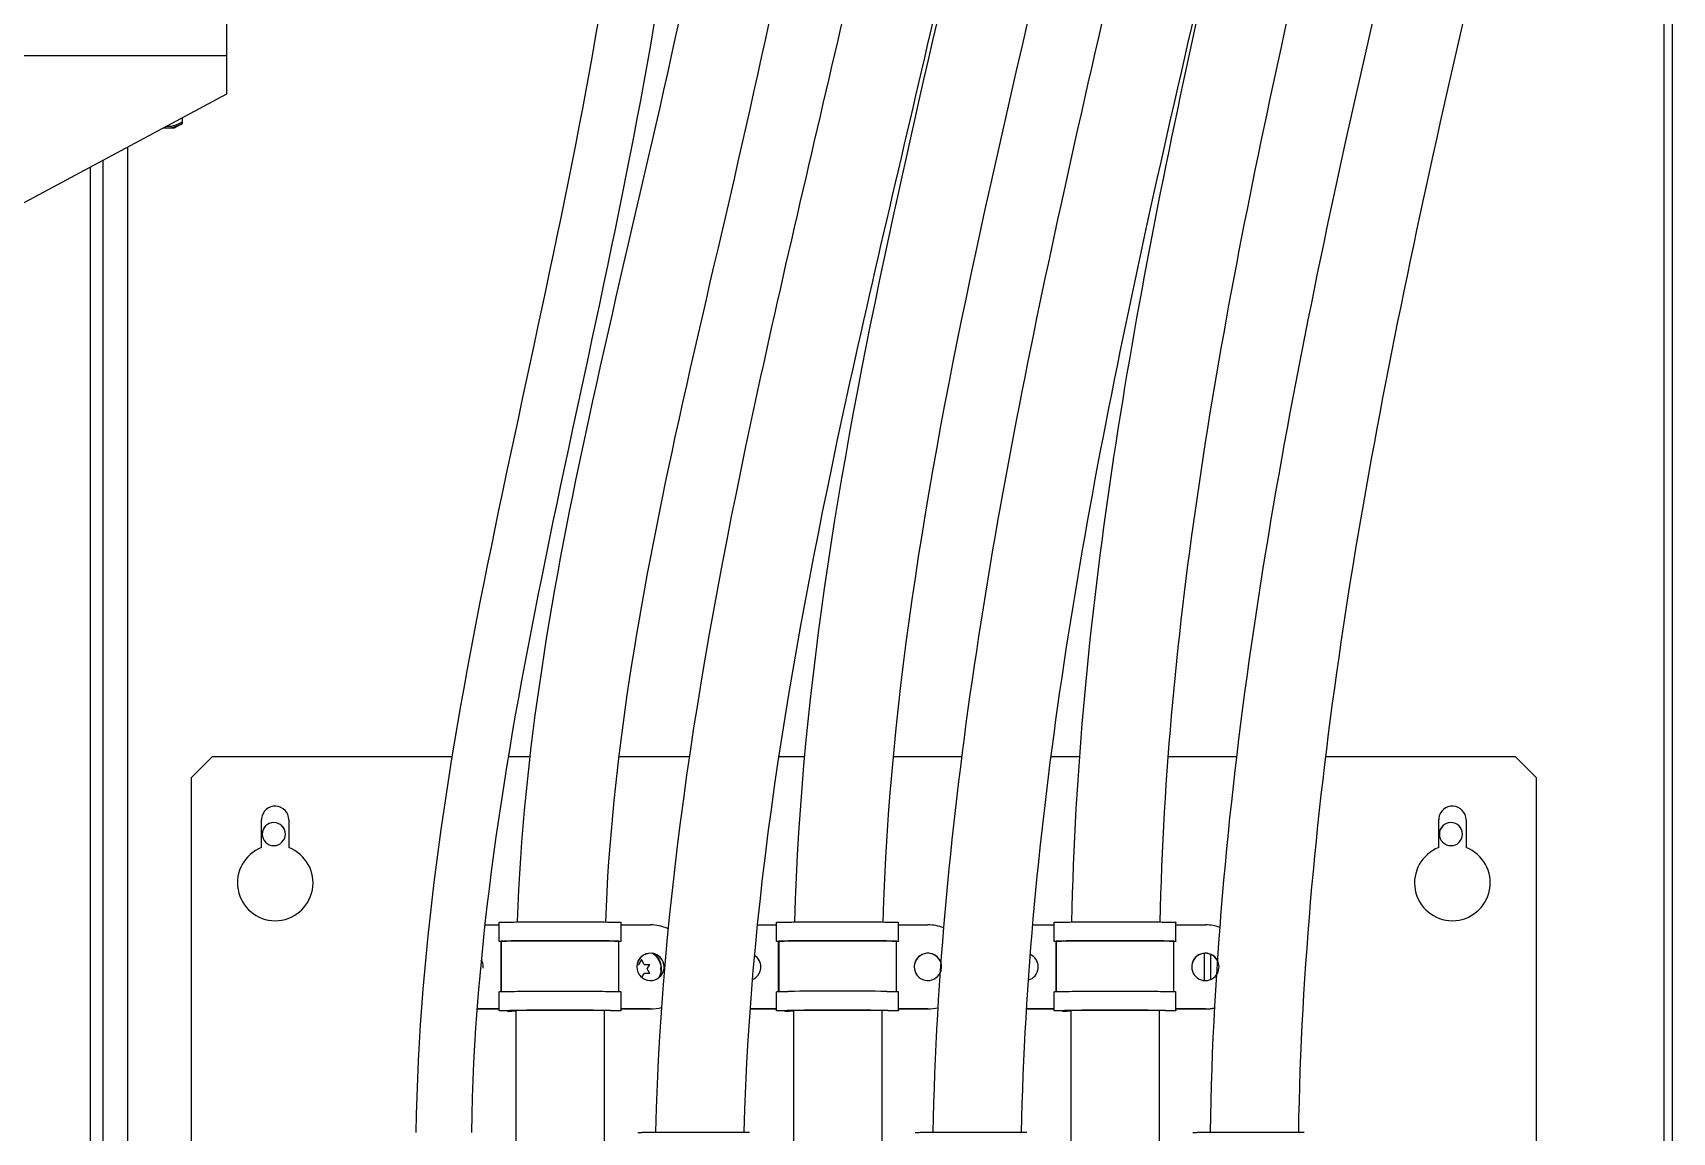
# Model space of a CAD drawing. Header units: millimetres. Extents: x 2513 to 2669, y 1505 to 1675.
# Drawn here: x 2525.4971 to 2525.8848, y 1506.7861 to 1507.0461 of the extents above; entities that cross this region are included whole.
import ezdxf

# ---------------------------------------------------------------- set-up
doc = ezdxf.new("R2010")
doc.units = ezdxf.units.MM
for name, color, linetype in [('02___PRT_ALL_AXES', 7, 'Continuous'), ('AXES', 7, 'Continuous'), ('DTM_AXES', 7, 'Continuous')]:
    doc.layers.add(name, color=color, linetype=linetype)

msp = doc.modelspace()

# ---------------------------------------------------------------- linework, layer by layer
at = {"linetype": 'Continuous'}
for p, q in [((2525.884839192048, 1507.281613208382), (2525.884839192048, 1506.46627551079)), ((2525.882920649168, 1506.469800637861), (2525.882920680233, 1507.097557617487)), ((2525.542989220222, 1507.031668647123), (2525.542989220222, 1507.051553494154)), ((2525.542989220222, 1507.040616828287), (2525.469821910691, 1507.040616828287)), ((2525.419129766683, 1506.965254598357), (2525.542989220222, 1507.031668647123)), ((2525.519624524959, 1506.542371447765), (2525.519624524959, 1507.019140382495)), ((2525.51365907085, 1507.015941676633), (2525.51365907085, 1506.682692937331)), ((2525.510676343795, 1507.014342323702), (2525.510676343795, 1506.547343543411)), ((2525.539545848081, 1506.874864478697), (2525.534574665511, 1506.869893453718)), ((2525.596270306302, 1506.874864375559), (2525.539545848081, 1506.874864478697)), ((2525.614667388239, 1506.874864342109), (2525.609579219663, 1506.87486435136)), ((2525.652394775181, 1506.874864273511), (2525.635710069203, 1506.874864303848)), ((2525.679639886572, 1506.874864223973), (2525.673525234819, 1506.874864235091)), ((2525.716823316613, 1506.874864156365), (2525.70061166105, 1506.874864185841)), ((2525.744677417509, 1506.874864105719), (2525.737876012699, 1506.874864118086)), ((2525.781797186072, 1506.874864038227), (2525.765617273842, 1506.874864067646)), ((2525.847760861747, 1506.874863918289), (2525.802852433128, 1506.874863999943)), ((2525.852732098972, 1506.869892875233), (2525.847760861747, 1506.874863918289)), ((2525.534574665511, 1506.869893453718), (2525.534575430674, 1506.730704501223)), ((2525.852732864135, 1506.730703922737), (2525.852732098972, 1506.869892875233)), ((2525.639980857536, 1506.825701196795), (2525.640356252419, 1506.825701196795)), ((2525.641051265709, 1506.826904953209), (2525.640356252419, 1506.825701196795)), ((2525.641746279, 1506.825701196795), (2525.641051265709, 1506.826904953209)), ((2525.641746279, 1506.825701196795), (2525.643035395834, 1506.825701196795)), ((2525.642438850423, 1506.824667985812), (2525.643035395834, 1506.825701196795)), ((2525.643035395834, 1506.823634774828), (2525.642438850423, 1506.824667985812)), ((2525.645674492644, 1506.824667985812), (2525.645674492644, 1506.824663422496)), ((2525.774130306198, 1506.828332228897), (2525.774130306198, 1506.821962758343)), ((2525.775621669725, 1506.828116841228), (2525.775621669725, 1506.822177418204)), ((2525.641183512588, 1506.822660068752), (2525.641746279, 1506.823634774828)), ((2525.643035395834, 1506.823634774828), (2525.641746279, 1506.823634774828)), ((2525.611390908672, 1506.814868573254), (2525.611392811211, 1506.468782302125)), ((2525.632269998055, 1506.814868664276), (2525.632272020311, 1506.447005136586)), ((2525.677010879323, 1506.814868453941), (2525.677013374773, 1506.360927309231)), ((2525.697889968706, 1506.814868544963), (2525.697892464157, 1506.36092742401)), ((2525.742630849974, 1506.814868334628), (2525.742633410944, 1506.349008651053)), ((2525.763509939357, 1506.81486842565), (2525.763512500328, 1506.349008765832))]:
    msp.add_line(p, q, dxfattribs=at)
for centre, radius, start, end in [((2525.641083911058, 1506.824668247139), 0.004590572452831252, 356.3305884396521, 359.9966750664871), ((2525.641086744856, 1506.824667779368), 0.004587738651648096, 0.002514957184761241, 3.212620932607061), ((2525.641080100375, 1506.82465714048), 0.00459240955488996, 332.867143707538, 337.474608425246), ((2525.641112954261, 1506.824641088305), 0.004655413199557454, 336.0535766299252, 337.8972148659933)]:
    msp.add_arc(centre, radius, start, end, dxfattribs=at)
for points, knots in [([(2525.841301689596, 1507.265522764265), (2525.828101820813, 1507.190662927148), (2525.790283233247, 1507.047637879964), (2525.765155552582, 1506.905188706641), (2525.76366393917, 1506.835780588547)], [0, 0, 0, 0, 0.5165146860000001, 1, 1, 1, 1]), ([(2525.861650177688, 1507.265375827717), (2525.847366699666, 1507.184370565023), (2525.805470057816, 1507.026597100894), (2525.776844824142, 1506.865931828686), (2525.775540603752, 1506.786077142428)], [0, 0, 0, 0, 0.5123344172, 1, 1, 1, 1]), ([(2525.882212063983, 1507.261750195983), (2525.867720745164, 1507.179566214894), (2525.825667232667, 1507.021339915363), (2525.7977292805, 1506.863606977752), (2525.796422851983, 1506.78607200364)], [0, 0, 0, 0, 0.5126949106, 1, 1, 1, 1]), ([(2525.790664689607, 1507.234946723264), (2525.777195563081, 1507.15855985651), (2525.73820230167, 1507.010798030535), (2525.711529266954, 1506.860273209251), (2525.709977546564, 1506.786074309793)], [0, 0, 0, 0, 0.5161345293, 1, 1, 1, 1]), ([(2525.811226575902, 1507.23132109153), (2525.79755340449, 1507.153777033958), (2525.758420987731, 1507.005618679046), (2525.732415579419, 1506.857993749082), (2525.730861857136, 1506.786070204506)], [0, 0, 0, 0, 0.5166344015, 1, 1, 1, 1]), ([(2525.813069961284, 1507.228954402019), (2525.800779480639, 1507.168664020368), (2525.767646541311, 1507.039188672088), (2525.744269264763, 1506.907472440245), (2525.742779687135, 1506.835784631042)], [0, 0, 0, 0, 0.4658907969, 1, 1, 1, 1]), ([(2525.760328349346, 1507.178449991701), (2525.749630809396, 1507.117781502378), (2525.719670581695, 1507.003585264868), (2525.699761478622, 1506.890124644506), (2525.698136261889, 1506.835780395924)], [0, 0, 0, 0, 0.5237908791, 1, 1, 1, 1]), ([(2525.710379383343, 1507.151790008208), (2525.699295007899, 1507.089676194544), (2525.667673755267, 1506.969394851305), (2525.645887415778, 1506.846615223483), (2525.64438484041, 1506.786075408655)], [0, 0, 0, 0, 0.5163083129, 1, 1, 1, 1]), ([(2525.731353347807, 1507.150487336791), (2525.720061257726, 1507.086447001385), (2525.688043873441, 1506.96504687902), (2525.666775222976, 1506.844360724159), (2525.665271309539, 1506.7860703952)], [0, 0, 0, 0, 0.5201326258, 1, 1, 1, 1]), ([(2525.733579862428, 1507.149597004744), (2525.723677979274, 1507.10086540467), (2525.697469371743, 1506.997600869842), (2525.678872428315, 1506.89234334599), (2525.677247352252, 1506.835788062513)], [0, 0, 0, 0, 0.4727625162, 1, 1, 1, 1]), ([(2525.657055674171, 1507.085149334621), (2525.649452582842, 1507.042030256102), (2525.628008251549, 1506.960200113827), (2525.613071759545, 1506.87621383061), (2525.611651910515, 1506.835787959579)], [0, 0, 0, 0, 0.5284917499, 1, 1, 1, 1]), ([(2525.677617560466, 1507.081523702887), (2525.669814451819, 1507.037270274923), (2525.648269325503, 1506.955176954207), (2525.633963628557, 1506.874027692086), (2525.632545860003, 1506.835779579167)], [0, 0, 0, 0, 0.5300591239, 1, 1, 1, 1]), ([(2525.632391411527, 1507.058358061825), (2525.625109321631, 1507.012380799877), (2525.60335806791, 1506.922641835328), (2525.588375937724, 1506.831356288018), (2525.587722115858, 1506.786015966794)], [0, 0, 0, 0, 0.5117704843, 1, 1, 1, 1]), ([(2525.645353832057, 1507.056305014133), (2525.637960184972, 1507.009623408485), (2525.616116578431, 1506.919592418433), (2525.601502775254, 1506.830004885995), (2525.600847675183, 1506.78601356194)], [0, 0, 0, 0, 0.512124123, 1, 1, 1, 1])]:
    msp.add_open_spline(points, degree=3, knots=knots, dxfattribs=at)
for points in [[(2525.643833937362, 1506.828359827712), (2525.644481088262, 1506.82787217345), (2525.645012017471, 1506.8271863361), (2525.645322306701, 1506.826437783123)], [(2525.644043201488, 1506.828321593076), (2525.644645662708, 1506.827828518326), (2525.645136405298, 1506.827162869119), (2525.645428438386, 1506.826441205135)], [(2525.645322306701, 1506.826437783123), (2525.645520371752, 1506.82595996382), (2525.645638307846, 1506.825441314858), (2525.645667273618, 1506.824924882835)], [(2525.64577391688, 1506.824667985812), (2525.64577391688, 1506.824063902712), (2525.645653531944, 1506.823449092013), (2525.645426242734, 1506.822889399235)], [(2525.645428438386, 1506.826441205135), (2525.64565432871, 1506.825882991295), (2525.64577391688, 1506.825270172767), (2525.64577391688, 1506.824667985812)], [(2525.645665072506, 1506.824374452601), (2525.645632759361, 1506.823870178031), (2525.645515689242, 1506.823364598795), (2525.645322154312, 1506.82289782132)]]:
    msp.add_open_spline(points, degree=3, dxfattribs=at)
at = {"layer": '02___PRT_ALL_AXES', "linetype": 'Continuous'}
for p, q in [((2525.527970031288, 1507.023615284075), (2525.530643802201, 1507.023615284075)), ((2525.528619008588, 1507.023963268898), (2525.529100897524, 1507.023963268898)), ((2525.530643802201, 1507.023615284075), (2525.532425395236, 1507.024643887293)), ((2525.532425395236, 1507.026004272158), (2525.532425395236, 1507.024643887293))]:
    msp.add_line(p, q, dxfattribs=at)
msp.add_arc((2525.529101940749, 1507.02898724122), 0.005023972430905128, 265.0799132710438, 269.9880977678804, dxfattribs=at)
msp.add_open_spline([(2525.528154627483, 1507.023704475001), (2525.528466035639, 1507.023646159901), (2525.528784075875, 1507.023615284075), (2525.529100897103, 1507.023615284075)], degree=3, dxfattribs=at)
for points in [[(2525.529100897103, 1507.023963268898), (2525.529668547801, 1507.023963268898), (2525.530842996959, 1507.024175780229), (2525.531903531124, 1507.024690573731), (2525.532425395236, 1507.024991872116)], [(2525.529100897103, 1507.023615284075), (2525.529668547801, 1507.023615284075), (2525.530842996959, 1507.023827795406), (2525.531903531124, 1507.024342588908), (2525.532425395236, 1507.024643887293)]]:
    msp.add_open_spline(points, degree=3, knots=[0, 0, 0, 0, 0.4850689385, 1, 1, 1, 1], dxfattribs=at)
at = {"layer": 'AXES', "linetype": 'Continuous'}
for p, q in [((2525.604035234238, 1506.835108700502), (2525.607404802001, 1506.835108694375)), ((2525.607404799245, 1506.835610001511), (2525.607413830153, 1506.835698279914)), ((2525.60740482384, 1506.831136070895), (2525.607404799245, 1506.835610001511)), ((2525.607413854747, 1506.831224349298), (2525.607413830153, 1506.835698279914)), ((2525.636246877549, 1506.831224402337), (2525.636246852955, 1506.835698332953)), ((2525.636246856196, 1506.835108641933), (2525.643197083199, 1506.835108629296)), ((2525.668464888716, 1506.835108583354), (2525.673024772652, 1506.835108575062)), ((2525.673024769897, 1506.835609882198), (2525.673033800804, 1506.835698160601)), ((2525.673024794491, 1506.831135951583), (2525.673024769897, 1506.835609882198)), ((2525.673033825399, 1506.831224229985), (2525.673033800804, 1506.835698160601)), ((2525.7018668482, 1506.831224283024), (2525.701866823606, 1506.83569821364)), ((2525.701866826847, 1506.835108522621), (2525.70881705385, 1506.835108509984)), ((2525.733560498204, 1506.835108464994), (2525.738644743304, 1506.83510845575)), ((2525.738644740548, 1506.835609762886), (2525.738653771456, 1506.835698041288)), ((2525.738644765142, 1506.83113583227), (2525.738644740548, 1506.835609762886)), ((2525.73865379605, 1506.831224110673), (2525.738653771456, 1506.835698041288)), ((2525.767486818851, 1506.831224163712), (2525.767486794257, 1506.835698094328)), ((2525.767486797499, 1506.835108403308), (2525.774437024501, 1506.835108390671)), ((2525.60740482384, 1506.831136070895), (2525.607413854747, 1506.831224349298)), ((2525.607901944829, 1506.831136069991), (2525.60740482384, 1506.831136070895)), ((2525.607901579699, 1506.819323754614), (2525.607901514763, 1506.831136069989)), ((2525.607910975737, 1506.831224348394), (2525.607901944829, 1506.831136069991)), ((2525.607910975737, 1506.831224348394), (2525.607911041157, 1506.819324086656)), ((2525.635749821792, 1506.819324254435), (2525.635749756373, 1506.831224399604)), ((2525.636237841247, 1506.83113601847), (2525.635749756859, 1506.831136019357)), ((2525.636246872155, 1506.831224296873), (2525.636237841247, 1506.83113601847)), ((2525.673024794491, 1506.831135951583), (2525.673033825399, 1506.831224229985)), ((2525.67352191548, 1506.831135950679), (2525.673024794491, 1506.831135951583)), ((2525.67352155035, 1506.819323635301), (2525.673521485414, 1506.831135950676)), ((2525.673530946389, 1506.831224229081), (2525.67352191548, 1506.831135950679)), ((2525.673530946389, 1506.831224229081), (2525.673531011808, 1506.819323967343)), ((2525.701369792443, 1506.819324135122), (2525.701369727024, 1506.831224280292)), ((2525.701857811898, 1506.831135899157), (2525.70136972751, 1506.831135900045)), ((2525.701866842806, 1506.83122417756), (2525.701857811898, 1506.831135899157)), ((2525.738644765142, 1506.83113583227), (2525.73865379605, 1506.831224110673)), ((2525.739141886132, 1506.831135831366), (2525.738644765142, 1506.83113583227)), ((2525.739141521002, 1506.819323515989), (2525.739141456065, 1506.831135831364)), ((2525.73915091704, 1506.831224109769), (2525.739141886132, 1506.831135831366)), ((2525.73915091704, 1506.831224109769), (2525.739150982459, 1506.819323848031)), ((2525.766989763094, 1506.819324015809), (2525.766989697676, 1506.831224160979)), ((2525.76747778255, 1506.831135779845), (2525.766989698162, 1506.831135780732)), ((2525.767486813457, 1506.831224058247), (2525.76747778255, 1506.831135779845)), ((2525.603658795912, 1506.824835511744), (2525.603676019166, 1506.82516663312)), ((2525.639983074673, 1506.825497688511), (2525.63996585142, 1506.825166567136)), ((2525.646411201033, 1506.82483543401), (2525.646428424287, 1506.825166555386)), ((2525.669278766563, 1506.824835392432), (2525.669295989817, 1506.825166513807)), ((2525.705603045325, 1506.825497569199), (2525.705585822071, 1506.825166447823)), ((2525.712031171684, 1506.824835314698), (2525.712048394938, 1506.825166436073)), ((2525.734898737214, 1506.824835273119), (2525.734915960468, 1506.825166394494)), ((2525.771223015976, 1506.825497449886), (2525.771205792722, 1506.825166328511)), ((2525.777651142336, 1506.824835195385), (2525.777668365589, 1506.82516631676)), ((2525.607404889425, 1506.819205589253), (2525.607413920333, 1506.819293867655)), ((2525.60740491402, 1506.814731658637), (2525.607404889425, 1506.819205589253)), ((2525.607413944927, 1506.814819937039), (2525.607413920333, 1506.819293867655)), ((2525.636246967729, 1506.814819990078), (2525.636246943135, 1506.819293920695)), ((2525.673024860077, 1506.81920546994), (2525.673033890984, 1506.819293748343)), ((2525.673024884671, 1506.814731539324), (2525.673024860077, 1506.81920546994)), ((2525.673033915579, 1506.814819817727), (2525.673033890984, 1506.819293748343)), ((2525.70186693838, 1506.814819870766), (2525.701866913786, 1506.819293801382)), ((2525.738644830727, 1506.819205350627), (2525.738653861636, 1506.81929362903)), ((2525.738644855322, 1506.814731420011), (2525.738644830727, 1506.819205350627)), ((2525.73865388623, 1506.814819698414), (2525.738653861636, 1506.81929362903)), ((2525.767486909032, 1506.814819751453), (2525.767486884437, 1506.819293682069)), ((2525.607404911379, 1506.815211947101), (2525.602193402753, 1506.815211956578)), ((2525.602194264664, 1506.815224567778), (2525.60740491131, 1506.815224558304)), ((2525.60740491402, 1506.814731658637), (2525.607413944927, 1506.814819937039)), ((2525.609393397979, 1506.814731655021), (2525.60740491402, 1506.814731658637)), ((2525.609393397979, 1506.814731655021), (2525.609392537892, 1506.814723247554)), ((2525.609899549876, 1506.81481993252), (2525.609889658882, 1506.81472324665)), ((2525.610386349123, 1506.814847263887), (2525.610386349828, 1506.814719042013)), ((2525.611390909493, 1506.814719040186), (2525.610386349828, 1506.814719042013)), ((2525.633752326478, 1506.814731610731), (2525.633752325992, 1506.814819977115)), ((2525.633752326478, 1506.814731610731), (2525.633761357386, 1506.814819889134)), ((2525.636237931427, 1506.814731606211), (2525.633752326478, 1506.814731610731)), ((2525.636246962335, 1506.814819884614), (2525.636237931427, 1506.814731606211)), ((2525.636246965505, 1506.815224505863), (2525.643197192508, 1506.815224493226)), ((2525.643195902378, 1506.815211882025), (2525.636246965575, 1506.81521189466)), ((2525.643195902378, 1506.815211882025), (2525.643197192508, 1506.815224493226)), ((2525.67302488203, 1506.815211827789), (2525.666751402017, 1506.815211839196)), ((2525.666752326474, 1506.815224450396), (2525.673024881961, 1506.815224438992)), ((2525.673024884671, 1506.814731539324), (2525.673033915579, 1506.814819817727)), ((2525.67501336863, 1506.814731535708), (2525.673024884671, 1506.814731539324)), ((2525.67501336863, 1506.814731535708), (2525.675012508543, 1506.814723128242)), ((2525.675519520527, 1506.814819813207), (2525.675509629533, 1506.814723127338)), ((2525.676006319775, 1506.814847144575), (2525.67600632048, 1506.8147189227)), ((2525.677010880145, 1506.814718920874), (2525.67600632048, 1506.8147189227)), ((2525.699372297129, 1506.814731491418), (2525.699372296644, 1506.814819857802)), ((2525.699372297129, 1506.814731491418), (2525.699381328037, 1506.814819769821)), ((2525.701857902078, 1506.814731486899), (2525.699372297129, 1506.814731491418)), ((2525.701866932986, 1506.814819765301), (2525.701857902078, 1506.814731486899)), ((2525.701866936156, 1506.81522438655), (2525.708817163159, 1506.815224373913)), ((2525.708815873029, 1506.815211762713), (2525.701866936226, 1506.815211775347)), ((2525.708815873029, 1506.815211762713), (2525.708817163159, 1506.815224373913)), ((2525.738644852682, 1506.815211708476), (2525.732094599074, 1506.815211720386)), ((2525.732095277645, 1506.815224331588), (2525.738644852613, 1506.815224319679)), ((2525.738644855322, 1506.814731420011), (2525.73865388623, 1506.814819698414)), ((2525.740633339281, 1506.814731416396), (2525.738644855322, 1506.814731420011)), ((2525.740633339281, 1506.814731416396), (2525.740632479195, 1506.814723008929)), ((2525.741139491179, 1506.814819693895), (2525.741129600185, 1506.814723008025)), ((2525.741626290426, 1506.814847025262), (2525.741626291131, 1506.814718803388)), ((2525.742630850796, 1506.814718801561), (2525.741626291131, 1506.814718803388)), ((2525.764992267781, 1506.814731372106), (2525.764992267295, 1506.81481973849)), ((2525.764992267781, 1506.814731372106), (2525.765001298688, 1506.814819650508)), ((2525.767477872729, 1506.814731367586), (2525.764992267781, 1506.814731372106)), ((2525.767486903637, 1506.814819645989), (2525.767477872729, 1506.814731367586)), ((2525.767486906808, 1506.815224267237), (2525.77443713381, 1506.8152242546)), ((2525.774435843681, 1506.8152116434), (2525.767486906877, 1506.815211656035)), ((2525.774435843681, 1506.8152116434), (2525.77443713381, 1506.8152242546))]:
    msp.add_line(p, q, dxfattribs=at)
for centre, radius, start, end in [((2525.774423653691, 1506.825090679477), 0.01001772011752914, 69.9291110698542, 89.9235263894557), ((2525.643197132402, 1506.825166652538), 0.003231269196211383, 180.0015143200306, 354.11628314758), ((2525.643197143335, 1506.82516647014), 0.003231269196211383, 0.001511545173068897, 174.1162859646949), ((2525.643195853295, 1506.825153859083), 0.003231269039220516, 0.001509004790916616, 173.8922661286981), ((2525.666064951179, 1506.825166404597), 0.003230982509412028, 291.9787875569813, 354.1194629979765), ((2525.66606477397, 1506.825166422562), 0.003231215848547221, 0.001617947701449426, 57.49664284158781), ((2525.708817134054, 1506.825166579685), 0.003231311985320045, 180.0023380925332, 335.2245666040224), ((2525.708817137946, 1506.825166316517), 0.003231282935944713, 15.94343760865119, 174.1157243541222), ((2525.70881584794, 1506.825153705788), 0.003231282698917336, 15.92715406286316, 173.8917122556116), ((2525.708795532238, 1506.825172239066), 0.003253299501016881, 335.2934991248866, 354.0552667108868), ((2525.708802094167, 1506.825164304432), 0.003246301470845871, 0.03762252279175728, 15.90464985025304), ((2525.731684888783, 1506.825166294556), 0.003231016333039708, 285.7323365820276, 354.1193594742528), ((2525.731684623379, 1506.825166249194), 0.003231337092325605, 0.002576356033846317, 65.89652147616329), ((2525.77443710684, 1506.82516647934), 0.003231314121748009, 180.0026744144249, 324.0913374409994), ((2525.774437094246, 1506.825166235067), 0.003231264778792616, 28.08088139471807, 174.1163660882314), ((2525.774435804522, 1506.825153623233), 0.003231264798478614, 28.07022384890778, 173.892333785773), ((2525.680935761326, 1506.373840370599), 0.445554691807139, 90.47201757269414, 90.66114760413713), ((2525.687456689286, 1505.428521642334), 1.390895638919776, 89.57996565621407, 90.41982598854138), ((2525.693573228974, 1506.333750333187), 0.4856467112610927, 89.34547728012849, 89.51864278755777), ((2525.643189776682, 1506.825199824799), 0.009987944652476098, 270.035140015419, 285.4427646481564), ((2525.643191071892, 1506.825212456053), 0.00998796470306333, 270.0351108050398, 285.4268655429811), ((2525.708811478015, 1506.825190663244), 0.0099789014991944, 270.0252348197599, 283.8964094330358), ((2525.70881274243, 1506.825203474958), 0.009979102024454446, 270.0253819503326, 283.8866538019074), ((2525.774432529726, 1506.825184350931), 0.009972708081420326, 270.0190395226378, 282.719380041361), ((2525.774433796651, 1506.825197095524), 0.009972841482794184, 270.0191725912785, 282.7142942596806)]:
    msp.add_arc(centre, radius, start, end, dxfattribs=at)
for points, knots in [([(2525.607413830153, 1506.835698279914), (2525.60741544784, 1506.835714093035), (2525.607509049137, 1506.835698469429), (2525.607616491426, 1506.835727988453), (2525.607861019191, 1506.835724847395), (2525.608169580912, 1506.835739048365), (2525.60857496839, 1506.835745893306), (2525.609275544348, 1506.835759250371), (2525.610346469444, 1506.835772491681), (2525.611841296485, 1506.835786862155), (2525.613589381715, 1506.835798824566), (2525.615545858499, 1506.835808504311), (2525.618424641893, 1506.835817959261), (2525.622144659578, 1506.835822062569), (2525.626490797993, 1506.83581571725), (2525.63036815865, 1506.835798727396), (2525.632746528711, 1506.835779487059), (2525.63378757931, 1506.835766421663)], [0, 0, 0, 0, 0.0018079648, 0.007041537099999999, 0.0156907664, 0.0277004439, 0.0429988011, 0.0614861693, 0.1075470705, 0.1647187182, 0.2315548572, 0.3063644332, 0.3872545065999999, 0.5589865155, 0.7294782995999999, 0.8815820081999999, 1, 1, 1, 1]), ([(2525.63378757931, 1506.835766421663), (2525.634140257709, 1506.835761995478), (2525.634634608621, 1506.835755382553), (2525.635243531765, 1506.835742857536), (2525.635595144084, 1506.835736195684), (2525.635861352442, 1506.835723520367), (2525.636074062709, 1506.835725055024), (2525.636163696593, 1506.83570008813), (2525.636246835999, 1506.835711866597), (2525.636246852932, 1506.835698333806)], [0, 0, 0, 0, 0.4299077678, 0.6018938531, 0.7439407484, 0.8552504516, 0.935251631, 0.9835050904000001, 1, 1, 1, 1]), ([(2525.673033800804, 1506.835698160601), (2525.673035418491, 1506.835713973722), (2525.673129019789, 1506.835698350116), (2525.673236462077, 1506.835727869141), (2525.673480989842, 1506.835724728082), (2525.673789551563, 1506.835738929052), (2525.674194939041, 1506.835745773993), (2525.674895515, 1506.835759131059), (2525.675966440095, 1506.835772372369), (2525.677461267137, 1506.835786742842), (2525.679209352367, 1506.835798705253), (2525.68116582915, 1506.835808384999), (2525.684044612544, 1506.835817839948), (2525.68776463023, 1506.835821943256), (2525.692110768645, 1506.835815597938), (2525.695988129301, 1506.835798608083), (2525.698366499363, 1506.835779367746), (2525.699407549962, 1506.835766302351)], [0, 0, 0, 0, 0.0018079648, 0.007041537099999999, 0.0156907664, 0.0277004439, 0.0429988011, 0.0614861693, 0.1075470705, 0.1647187182, 0.2315548572, 0.3063644332, 0.3872545065999999, 0.5589865155, 0.7294782995999999, 0.8815820081999999, 1, 1, 1, 1]), ([(2525.699407549962, 1506.835766302351), (2525.69976022836, 1506.835761876165), (2525.700254579272, 1506.835755263241), (2525.700863502416, 1506.835742738224), (2525.701215114735, 1506.835736076371), (2525.701481323093, 1506.835723401054), (2525.701694033361, 1506.835724935711), (2525.701783667245, 1506.835699968818), (2525.701866806651, 1506.835711747284), (2525.701866823583, 1506.835698214493)], [0, 0, 0, 0, 0.4299077678, 0.6018938531, 0.7439407484, 0.8552504516, 0.935251631, 0.9835050904000001, 1, 1, 1, 1]), ([(2525.738653771456, 1506.835698041288), (2525.738655389142, 1506.83571385441), (2525.73874899044, 1506.835698230804), (2525.738856432728, 1506.835727749828), (2525.739100960494, 1506.83572460877), (2525.739409522215, 1506.83573880974), (2525.739814909692, 1506.835745654681), (2525.740515485651, 1506.835759011746), (2525.741586410746, 1506.835772253056), (2525.743081237787, 1506.83578662353), (2525.744829323018, 1506.835798585941), (2525.746785799801, 1506.835808265686), (2525.749664583195, 1506.835817720635), (2525.753384600881, 1506.835821823943), (2525.757730739296, 1506.835815478625), (2525.761608099952, 1506.83579848877), (2525.763986470014, 1506.835779248434), (2525.765027520612, 1506.835766183038)], [0, 0, 0, 0, 0.0018079648, 0.007041537099999999, 0.0156907664, 0.0277004439, 0.0429988011, 0.0614861693, 0.1075470705, 0.1647187182, 0.2315548572, 0.3063644332, 0.3872545065999999, 0.5589865155, 0.7294782995999999, 0.8815820081999999, 1, 1, 1, 1]), ([(2525.765027520612, 1506.835766183038), (2525.765380199011, 1506.835761756852), (2525.765874549924, 1506.835755143928), (2525.766483473068, 1506.835742618911), (2525.766835085386, 1506.835735957058), (2525.767101293744, 1506.835723281742), (2525.767314004012, 1506.835724816399), (2525.767403637896, 1506.835699849505), (2525.767486777302, 1506.835711627971), (2525.767486794235, 1506.83569809518)], [0, 0, 0, 0, 0.4299077678, 0.6018938531, 0.7439407484, 0.8552504516, 0.935251631, 0.9835050904000001, 1, 1, 1, 1]), ([(2525.607413854747, 1506.831224349298), (2525.607414405027, 1506.831229728361), (2525.607443872536, 1506.831229384511), (2525.607480005821, 1506.831238076715), (2525.607558663657, 1506.83124098099), (2525.607712069346, 1506.831250232009), (2525.607981065992, 1506.831258256571), (2525.608384297228, 1506.831268810849), (2525.608898443057, 1506.831278441769), (2525.609517363768, 1506.831287991828), (2525.610236755046, 1506.831296987691), (2525.611378706551, 1506.831308864902), (2525.613006494372, 1506.83132148039), (2525.615161562794, 1506.831333097445), (2525.617533440522, 1506.831341347368), (2525.620045009427, 1506.831345928781), (2525.622614622355, 1506.831346740495), (2525.625916450264, 1506.831342531028), (2525.629582752066, 1506.831330955904), (2525.633114891785, 1506.831301306921), (2525.635068756204, 1506.831278538584), (2525.635791813811, 1506.831254787639)], [0, 0, 0, 0, 0.0005715618, 0.0021545283, 0.0047624107, 0.008393980300000001, 0.0186980823, 0.0329848821, 0.0511389139, 0.0730140288, 0.0984302601, 0.1271832062, 0.1937325813, 0.2704994104, 0.35498851, 0.4444533292, 0.5359854317, 0.6266093425, 0.7934743956999999, 0.9235279155, 1, 1, 1, 1]), ([(2525.635749756349, 1506.831224400516), (2525.635749748148, 1506.831230316212), (2525.635715267992, 1506.831229342198), (2525.635676086841, 1506.831239069822), (2525.635586189689, 1506.831241737024), (2525.635412670393, 1506.831251652314), (2525.635107018383, 1506.831259849763), (2525.634649876772, 1506.831270897396), (2525.634067489168, 1506.831280801999), (2525.633368027678, 1506.831290582816), (2525.632557264385, 1506.831299676787), (2525.631277804691, 1506.831311489442), (2525.629467583265, 1506.831323633378), (2525.627092944487, 1506.831334116936), (2525.624516172093, 1506.831340581782), (2525.621836246607, 1506.831342767005), (2525.619156095089, 1506.83134057135), (2525.616578653758, 1506.831334096402), (2525.61420292776, 1506.831323603238), (2525.612391558355, 1506.831311452582), (2525.611111000252, 1506.831299635377), (2525.610299307642, 1506.831290539147), (2525.6095988263, 1506.831280751654), (2525.609015442499, 1506.831270853896), (2525.608557055398, 1506.831259775958), (2525.608250774637, 1506.83125163379), (2525.608076079981, 1506.831241637137), (2525.607986265236, 1506.831239111764), (2525.607945394291, 1506.831229077688), (2525.607911596527, 1506.8312304167), (2525.607910975737, 1506.831224348394)], [0, 0, 0, 0, 0.0006373919, 0.0024537028, 0.005462155400000001, 0.0096601737, 0.0215814289, 0.0381055058, 0.0590729103, 0.08428496369999999, 0.1134963107, 0.1464281619, 0.2221498195, 0.3085425977, 0.4022884033, 0.4997867304999999, 0.5972932802, 0.6910634336, 0.7774957397, 0.8532706026000001, 0.8862335870999999, 0.9154786445, 0.9407267106999999, 0.9617320865000001, 0.9782956615, 0.9902576583, 0.9944763306000001, 0.9975056031, 0.9993427531999999, 1, 1, 1, 1]), ([(2525.635791813811, 1506.831254787639), (2525.635857989691, 1506.831252613898), (2525.635967773674, 1506.831246411666), (2525.636121780971, 1506.831245687758), (2525.636187173442, 1506.831228192846), (2525.636246865173, 1506.831234276108), (2525.636246877526, 1506.83122440319)], [0, 0, 0, 0, 0.4348801795, 0.7469551267, 0.9351542401, 1, 1, 1, 1]), ([(2525.673033825399, 1506.831224229985), (2525.673034375679, 1506.831229609048), (2525.673063843187, 1506.831229265199), (2525.673099976472, 1506.831237957402), (2525.673178634308, 1506.831240861678), (2525.673332039997, 1506.831250112696), (2525.673601036643, 1506.831258137258), (2525.674004267879, 1506.831268691536), (2525.674518413708, 1506.831278322456), (2525.675137334419, 1506.831287872516), (2525.675856725697, 1506.831296868378), (2525.676998677203, 1506.831308745589), (2525.678626465024, 1506.831321361078), (2525.680781533445, 1506.831332978132), (2525.683153411173, 1506.831341228055), (2525.685664980078, 1506.831345809469), (2525.688234593007, 1506.831346621183), (2525.691536420915, 1506.831342411716), (2525.695202722718, 1506.831330836591), (2525.698734862437, 1506.831301187608), (2525.700688726856, 1506.831278419272), (2525.701411784462, 1506.831254668326)], [0, 0, 0, 0, 0.0005715618, 0.0021545283, 0.0047624107, 0.008393980300000001, 0.0186980823, 0.0329848821, 0.0511389139, 0.0730140288, 0.0984302601, 0.1271832062, 0.1937325813, 0.2704994104, 0.35498851, 0.4444533292, 0.5359854317, 0.6266093425, 0.7934743956999999, 0.9235279155, 1, 1, 1, 1]), ([(2525.701369727, 1506.831224281204), (2525.701369718799, 1506.831230196899), (2525.701335238643, 1506.831229222885), (2525.701296057492, 1506.831238950509), (2525.70120616034, 1506.831241617712), (2525.701032641044, 1506.831251533001), (2525.700726989034, 1506.83125973045), (2525.700269847423, 1506.831270778083), (2525.699687459819, 1506.831280682686), (2525.69898799833, 1506.831290463503), (2525.698177235036, 1506.831299557474), (2525.696897775342, 1506.831311370129), (2525.695087553916, 1506.831323514065), (2525.692712915138, 1506.831333997623), (2525.690136142744, 1506.831340462469), (2525.687456217259, 1506.831342647693), (2525.68477606574, 1506.831340452037), (2525.682198624409, 1506.831333977089), (2525.679822898412, 1506.831323483926), (2525.678011529006, 1506.831311333269), (2525.676730970903, 1506.831299516065), (2525.675919278293, 1506.831290419835), (2525.675218796952, 1506.831280632341), (2525.67463541315, 1506.831270734583), (2525.674177026049, 1506.831259656645), (2525.673870745289, 1506.831251514478), (2525.673696050633, 1506.831241517825), (2525.673606235887, 1506.831238992452), (2525.673565364942, 1506.831228958375), (2525.673531567178, 1506.831230297387), (2525.673530946389, 1506.831224229081)], [0, 0, 0, 0, 0.0006373919, 0.0024537028, 0.005462155400000001, 0.0096601737, 0.0215814289, 0.0381055058, 0.0590729103, 0.08428496369999999, 0.1134963107, 0.1464281619, 0.2221498195, 0.3085425977, 0.4022884033, 0.4997867304999999, 0.5972932802, 0.6910634336, 0.7774957397, 0.8532706026000001, 0.8862335870999999, 0.9154786445, 0.9407267106999999, 0.9617320865000001, 0.9782956615, 0.9902576583, 0.9944763306000001, 0.9975056031, 0.9993427531999999, 1, 1, 1, 1]), ([(2525.701411784462, 1506.831254668326), (2525.701477960343, 1506.831252494586), (2525.701587744325, 1506.831246292353), (2525.701741751623, 1506.831245568445), (2525.701807144093, 1506.831228073533), (2525.701866835824, 1506.831234156795), (2525.701866848178, 1506.831224283877)], [0, 0, 0, 0, 0.4348801795, 0.7469551267, 0.9351542401, 1, 1, 1, 1]), ([(2525.73865379605, 1506.831224110673), (2525.73865434633, 1506.831229489735), (2525.738683813839, 1506.831229145886), (2525.738719947124, 1506.83123783809), (2525.738798604959, 1506.831240742365), (2525.738952010649, 1506.831249993383), (2525.739221007294, 1506.831258017945), (2525.73962423853, 1506.831268572224), (2525.740138384358, 1506.831278203143), (2525.74075730507, 1506.831287753203), (2525.741476696348, 1506.831296749066), (2525.742618647854, 1506.831308626277), (2525.744246435675, 1506.831321241765), (2525.746401504096, 1506.831332858819), (2525.748773381825, 1506.831341108742), (2525.75128495073, 1506.831345690156), (2525.753854563658, 1506.83134650187), (2525.757156391566, 1506.831342292403), (2525.760822693369, 1506.831330717279), (2525.764354833088, 1506.831301068295), (2525.766308697507, 1506.831278299959), (2525.767031755113, 1506.831254549014)], [0, 0, 0, 0, 0.0005715618, 0.0021545283, 0.0047624107, 0.008393980300000001, 0.0186980823, 0.0329848821, 0.0511389139, 0.0730140288, 0.0984302601, 0.1271832062, 0.1937325813, 0.2704994104, 0.35498851, 0.4444533292, 0.5359854317, 0.6266093425, 0.7934743956999999, 0.9235279155, 1, 1, 1, 1]), ([(2525.766989697652, 1506.831224161891), (2525.766989689451, 1506.831230077586), (2525.766955209294, 1506.831229103572), (2525.766916028143, 1506.831238831196), (2525.766826130991, 1506.831241498399), (2525.766652611695, 1506.831251413689), (2525.766346959686, 1506.831259611138), (2525.765889818074, 1506.831270658771), (2525.765307430471, 1506.831280563373), (2525.764607968981, 1506.83129034419), (2525.763797205687, 1506.831299438162), (2525.762517745994, 1506.831311250817), (2525.760707524567, 1506.831323394752), (2525.75833288579, 1506.831333878311), (2525.755756113395, 1506.831340343157), (2525.75307618791, 1506.83134252838), (2525.750396036392, 1506.831340332724), (2525.747818595061, 1506.831333857776), (2525.745442869063, 1506.831323364613), (2525.743631499657, 1506.831311213957), (2525.742350941554, 1506.831299396752), (2525.741539248944, 1506.831290300522), (2525.740838767603, 1506.831280513029), (2525.740255383801, 1506.83127061527), (2525.739796996701, 1506.831259537333), (2525.73949071594, 1506.831251395165), (2525.739316021284, 1506.831241398512), (2525.739226206538, 1506.831238873139), (2525.739185335593, 1506.831228839062), (2525.739151537829, 1506.831230178075), (2525.73915091704, 1506.831224109769)], [0, 0, 0, 0, 0.0006373919, 0.0024537028, 0.005462155400000001, 0.0096601737, 0.0215814289, 0.0381055058, 0.0590729103, 0.08428496369999999, 0.1134963107, 0.1464281619, 0.2221498195, 0.3085425977, 0.4022884033, 0.4997867304999999, 0.5972932802, 0.6910634336, 0.7774957397, 0.8532706026000001, 0.8862335870999999, 0.9154786445, 0.9407267106999999, 0.9617320865000001, 0.9782956615, 0.9902576583, 0.9944763306000001, 0.9975056031, 0.9993427531999999, 1, 1, 1, 1]), ([(2525.767031755113, 1506.831254549014), (2525.767097930994, 1506.831252375273), (2525.767207714976, 1506.831246173041), (2525.767361722274, 1506.831245449132), (2525.767427114745, 1506.83122795422), (2525.767486806475, 1506.831234037483), (2525.767486818829, 1506.831224164564)], [0, 0, 0, 0, 0.4348801795, 0.7469551267, 0.9351542401, 1, 1, 1, 1]), ([(2525.607413920333, 1506.819293867655), (2525.607414943016, 1506.819303864535), (2525.607472733098, 1506.819297458979), (2525.607540423024, 1506.819315133292), (2525.607692789903, 1506.81931575932), (2525.60780265343, 1506.819321972132), (2525.607868578014, 1506.819324139337)], [0, 0, 0, 0, 0.0660657237, 0.2546938284, 0.5663563741, 1, 1, 1, 1]), ([(2525.607868578014, 1506.819324139337), (2525.609577225949, 1506.819380309448), (2525.614231952048, 1506.819391165327), (2525.621829736406, 1506.819431271108), (2525.629427812274, 1506.819391265164), (2525.634082940054, 1506.819380441116), (2525.635791879396, 1506.819324305997)], [0, 0, 0, 0, 0.183665369, 0.4999783701, 0.8163034644, 1, 1, 1, 1]), ([(2525.635791879396, 1506.819324305997), (2525.635858055277, 1506.819322132256), (2525.635967839259, 1506.819315930023), (2525.636121846557, 1506.819315206115), (2525.636187239027, 1506.819297711203), (2525.636246930758, 1506.819303794465), (2525.636246943112, 1506.819293921548)], [0, 0, 0, 0, 0.4348801795, 0.7469551267, 0.9351542401, 1, 1, 1, 1]), ([(2525.673033890984, 1506.819293748343), (2525.673034913668, 1506.819303745222), (2525.673092703749, 1506.819297339666), (2525.673160393675, 1506.819315013979), (2525.673312760554, 1506.819315640008), (2525.673422624082, 1506.819321852819), (2525.673488548665, 1506.819324020025)], [0, 0, 0, 0, 0.0660657237, 0.2546938284, 0.5663563741, 1, 1, 1, 1]), ([(2525.673488548665, 1506.819324020025), (2525.673622011239, 1506.819328407475), (2525.67439055785, 1506.81934829118), (2525.675159315822, 1506.819358016023), (2525.675794529566, 1506.81936539922)], [0, 0, 0, 0, 0.1736943007, 1, 1, 1, 1]), ([(2525.699120930648, 1506.819365356807), (2525.69936827627, 1506.819362474112), (2525.700131963055, 1506.819352330965), (2525.700895723012, 1506.819341140388), (2525.701411850047, 1506.819324186684)], [0, 0, 0, 0, 0.3238712225, 1, 1, 1, 1]), ([(2525.701411850047, 1506.819324186684), (2525.701478025928, 1506.819322012944), (2525.70158780991, 1506.819315810711), (2525.701741817208, 1506.819315086803), (2525.701807209679, 1506.819297591891), (2525.701866901409, 1506.819303675153), (2525.701866913763, 1506.819293802235)], [0, 0, 0, 0, 0.4348801795, 0.7469551267, 0.9351542401, 1, 1, 1, 1]), ([(2525.738653861636, 1506.81929362903), (2525.738654884319, 1506.819303625909), (2525.738712674401, 1506.819297220353), (2525.738780364326, 1506.819314894667), (2525.738932731205, 1506.819315520695), (2525.739042594733, 1506.819321733506), (2525.739108519317, 1506.819323900712)], [0, 0, 0, 0, 0.0660657237, 0.2546938284, 0.5663563741, 1, 1, 1, 1]), ([(2525.739108519317, 1506.819323900712), (2525.740817167251, 1506.819380070822), (2525.74547189335, 1506.819390926702), (2525.753069677709, 1506.819431032483), (2525.760667753576, 1506.819391026539), (2525.765322881357, 1506.81938020249), (2525.767031820699, 1506.819324067371)], [0, 0, 0, 0, 0.183665369, 0.4999783701, 0.8163034644, 1, 1, 1, 1]), ([(2525.767031820699, 1506.819324067371), (2525.76709799658, 1506.819321893631), (2525.767207780561, 1506.819315691398), (2525.767361787859, 1506.81931496749), (2525.76742718033, 1506.819297472578), (2525.767486872061, 1506.81930355584), (2525.767486884415, 1506.819293682922)], [0, 0, 0, 0, 0.4348801795, 0.7469551267, 0.9351542401, 1, 1, 1, 1]), ([(2525.607413944927, 1506.814819937039), (2525.607414587809, 1506.814826221295), (2525.60744958884, 1506.814824837415), (2525.607491919543, 1506.814835227983), (2525.607584943697, 1506.81483784385), (2525.607765876762, 1506.814848195837), (2525.608083096703, 1506.814856630298), (2525.608557855217, 1506.81486810342), (2525.609162073456, 1506.814878354555), (2525.609887576079, 1506.814888492186), (2525.610728253065, 1506.814897912354), (2525.612054551476, 1506.814910152821), (2525.613930612794, 1506.814922736305), (2525.616391191591, 1506.81493360451), (2525.619060683808, 1506.814940310884), (2525.621836553023, 1506.814942585216), (2525.624612187865, 1506.814940321678), (2525.627280986396, 1506.814933625745), (2525.629740437875, 1506.814922767459), (2525.631615309047, 1506.814910190921), (2525.632940468896, 1506.814897955166), (2525.633780182378, 1506.81488853734), (2525.634504627723, 1506.81487840659), (2525.635107813056, 1506.814868148389), (2525.635581280422, 1506.814856706674), (2525.635897848508, 1506.814848214855), (2525.636077562972, 1506.81483794728), (2525.636170672879, 1506.81483518424), (2525.636211251362, 1506.814825111657), (2525.636246960041, 1506.814826116883), (2525.636246967706, 1506.814819990931)], [0, 0, 0, 0, 0.0006571657, 0.0024942016, 0.0055235777, 0.0097424414, 0.0217040601, 0.0382678987, 0.05927343, 0.08452100439999999, 0.1137668221, 0.1467290519, 0.222504541, 0.3089369858, 0.4027069352000001, 0.5002134827, 0.5977118017, 0.6914573756999999, 0.777850237, 0.8535724720000001, 0.8865035512, 0.9157156287999999, 0.9409271326, 0.9618946787999999, 0.9784189648999999, 0.9903398095999999, 0.9945379941, 0.9975465374, 0.9993627143000001, 1, 1, 1, 1]), ([(2525.609392537527, 1506.81472324009), (2525.609392565516, 1506.814716847811), (2525.609432974483, 1506.814728474008), (2525.609474399971, 1506.814715052995), (2525.609572898279, 1506.814720351508), (2525.609747657915, 1506.814714884808), (2525.610025957921, 1506.814716001131), (2525.610259169453, 1506.81471483851), (2525.610385919785, 1506.81471483828)], [0, 0, 0, 0, 0.0193025233, 0.07620807269999999, 0.1686036235, 0.2929544253, 0.6172604604999999, 1, 1, 1, 1]), ([(2525.610386349828, 1506.814719042013), (2525.610322974663, 1506.814719042128), (2525.610209748243, 1506.814722765178), (2525.610043236535, 1506.814711083845), (2525.609967796313, 1506.814736774576), (2525.609889713935, 1506.814710628235), (2525.609889658699, 1506.814723242918)], [0, 0, 0, 0, 0.382748998, 0.7070630476, 0.9238139487, 1, 1, 1, 1]), ([(2525.611384742134, 1506.814868601999), (2525.611171066765, 1506.814865326898), (2525.610871982196, 1506.814860411532), (2525.610503805848, 1506.81485151434), (2525.610292269803, 1506.814846451209), (2525.610131572437, 1506.814838204915), (2525.610004904769, 1506.81483759091), (2525.609948527876, 1506.81482288058), (2525.609900401306, 1506.814828255361), (2525.609899549876, 1506.81481993252)], [0, 0, 0, 0, 0.4311869522, 0.6029250719, 0.744457765, 0.8552766716, 0.934916075, 0.9831192215000001, 1, 1, 1, 1]), ([(2525.632277353552, 1506.814868698627), (2525.628795829064, 1506.814922048951), (2525.621831259527, 1506.814919590217), (2525.614866690505, 1506.814921971433), (2525.611384742134, 1506.814868601999)], [0, 0, 0, 0, 0.4999695499, 1, 1, 1, 1]), ([(2525.633761361829, 1506.814819977165), (2525.633761350802, 1506.814828156978), (2525.633711899574, 1506.814823108216), (2525.63365769818, 1506.814837589636), (2525.633530343722, 1506.814838306703), (2525.633370309398, 1506.814846519266), (2525.633158678962, 1506.814851601576), (2525.632790456835, 1506.814860501666), (2525.632491174315, 1506.814865422072), (2525.632277353552, 1506.814868698627)], [0, 0, 0, 0, 0.0165174275, 0.064451201, 0.1439299413, 0.2546958887, 0.3962834329, 0.568183251, 1, 1, 1, 1]), ([(2525.673033915579, 1506.814819817727), (2525.67303455846, 1506.814826101982), (2525.673069559491, 1506.814824718102), (2525.673111890194, 1506.81483510867), (2525.673204914348, 1506.814837724537), (2525.673385847413, 1506.814848076524), (2525.673703067355, 1506.814856510985), (2525.674177825869, 1506.814867984107), (2525.674782044108, 1506.814878235243), (2525.675507546731, 1506.814888372873), (2525.676348223716, 1506.814897793041), (2525.677674522128, 1506.814910033509), (2525.679550583446, 1506.814922616993), (2525.682011162243, 1506.814933485197), (2525.684680654459, 1506.814940191571), (2525.687456523674, 1506.814942465903), (2525.690232158516, 1506.814940202365), (2525.692900957048, 1506.814933506432), (2525.695360408526, 1506.814922648146), (2525.697235279699, 1506.814910071608), (2525.698560439548, 1506.814897835853), (2525.699400153029, 1506.814888418027), (2525.700124598374, 1506.814878287277), (2525.700727783707, 1506.814868029076), (2525.701201251074, 1506.814856587362), (2525.701517819159, 1506.814848095542), (2525.701697533623, 1506.814837827967), (2525.701790643531, 1506.814835064927), (2525.701831222013, 1506.814824992345), (2525.701866930692, 1506.81482599757), (2525.701866938358, 1506.814819871619)], [0, 0, 0, 0, 0.0006571657, 0.0024942016, 0.0055235777, 0.0097424414, 0.0217040601, 0.0382678987, 0.05927343, 0.08452100439999999, 0.1137668221, 0.1467290519, 0.222504541, 0.3089369858, 0.4027069352000001, 0.5002134827, 0.5977118017, 0.6914573756999999, 0.777850237, 0.8535724720000001, 0.8865035512, 0.9157156287999999, 0.9409271326, 0.9618946787999999, 0.9784189648999999, 0.9903398095999999, 0.9945379941, 0.9975465374, 0.9993627143000001, 1, 1, 1, 1]), ([(2525.675012508178, 1506.814723120777), (2525.675012536167, 1506.814716728499), (2525.675052945135, 1506.814728354695), (2525.675094370622, 1506.814714933682), (2525.67519286893, 1506.814720232195), (2525.675367628566, 1506.814714765495), (2525.675645928573, 1506.814715881819), (2525.675879140105, 1506.814714719197), (2525.676005890436, 1506.814714718967)], [0, 0, 0, 0, 0.0193025233, 0.07620807269999999, 0.1686036235, 0.2929544253, 0.6172604604999999, 1, 1, 1, 1]), ([(2525.67600632048, 1506.8147189227), (2525.675942945314, 1506.814718922816), (2525.675829718894, 1506.814722645866), (2525.675663207187, 1506.814710964532), (2525.675587766964, 1506.814736655263), (2525.675509684586, 1506.814710508922), (2525.67550962935, 1506.814723123606)], [0, 0, 0, 0, 0.382748998, 0.7070630476, 0.9238139487, 1, 1, 1, 1]), ([(2525.677004712785, 1506.814868482686), (2525.676791037416, 1506.814865207585), (2525.676491952847, 1506.81486029222), (2525.676123776499, 1506.814851395027), (2525.675912240454, 1506.814846331896), (2525.675751543088, 1506.814838085602), (2525.67562487542, 1506.814837471597), (2525.675568498527, 1506.814822761268), (2525.675520371957, 1506.814828136048), (2525.675519520527, 1506.814819813207)], [0, 0, 0, 0, 0.4311869522, 0.6029250719, 0.744457765, 0.8552766716, 0.934916075, 0.9831192215000001, 1, 1, 1, 1]), ([(2525.697897324203, 1506.814868579314), (2525.694415799715, 1506.814921929638), (2525.687451230178, 1506.814919470905), (2525.680486661156, 1506.81492185212), (2525.677004712785, 1506.814868482686)], [0, 0, 0, 0, 0.4999695499, 1, 1, 1, 1]), ([(2525.699381332481, 1506.814819857852), (2525.699381321453, 1506.814828037665), (2525.699331870226, 1506.814822988903), (2525.699277668832, 1506.814837470323), (2525.699150314374, 1506.81483818739), (2525.69899028005, 1506.814846399954), (2525.698778649613, 1506.814851482263), (2525.698410427487, 1506.814860382354), (2525.698111144966, 1506.814865302759), (2525.697897324203, 1506.814868579314)], [0, 0, 0, 0, 0.0165174275, 0.064451201, 0.1439299413, 0.2546958887, 0.3962834329, 0.568183251, 1, 1, 1, 1]), ([(2525.73865388623, 1506.814819698414), (2525.738654529111, 1506.81482598267), (2525.738689530142, 1506.814824598789), (2525.738731860845, 1506.814834989357), (2525.738824885, 1506.814837605224), (2525.739005818064, 1506.814847957212), (2525.739323038006, 1506.814856391673), (2525.73979779652, 1506.814867864795), (2525.740402014759, 1506.81487811593), (2525.741127517382, 1506.81488825356), (2525.741968194367, 1506.814897673728), (2525.743294492779, 1506.814909914196), (2525.745170554097, 1506.81492249768), (2525.747631132894, 1506.814933365884), (2525.75030062511, 1506.814940072258), (2525.753076494325, 1506.814942346591), (2525.755852129168, 1506.814940083052), (2525.758520927699, 1506.81493338712), (2525.760980379177, 1506.814922528833), (2525.76285525035, 1506.814909952295), (2525.764180410199, 1506.814897716541), (2525.76502012368, 1506.814888298715), (2525.765744569026, 1506.814878167965), (2525.766347754359, 1506.814867909763), (2525.766821221725, 1506.814856468049), (2525.76713778981, 1506.81484797623), (2525.767317504275, 1506.814837708654), (2525.767410614182, 1506.814834945615), (2525.767451192665, 1506.814824873032), (2525.767486901344, 1506.814825878257), (2525.767486909008, 1506.814819752306)], [0, 0, 0, 0, 0.0006571657, 0.0024942016, 0.0055235777, 0.0097424414, 0.0217040601, 0.0382678987, 0.05927343, 0.08452100439999999, 0.1137668221, 0.1467290519, 0.222504541, 0.3089369858, 0.4027069352000001, 0.5002134827, 0.5977118017, 0.6914573756999999, 0.777850237, 0.8535724720000001, 0.8865035512, 0.9157156287999999, 0.9409271326, 0.9618946787999999, 0.9784189648999999, 0.9903398095999999, 0.9945379941, 0.9975465374, 0.9993627143000001, 1, 1, 1, 1]), ([(2525.740632478829, 1506.814723001465), (2525.740632506819, 1506.814716609186), (2525.740672915786, 1506.814728235382), (2525.740714341273, 1506.814714814369), (2525.740812839581, 1506.814720112883), (2525.740987599218, 1506.814714646182), (2525.741265899224, 1506.814715762506), (2525.741499110756, 1506.814714599885), (2525.741625861088, 1506.814714599654)], [0, 0, 0, 0, 0.0193025233, 0.07620807269999999, 0.1686036235, 0.2929544253, 0.6172604604999999, 1, 1, 1, 1]), ([(2525.741626291131, 1506.814718803388), (2525.741562915965, 1506.814718803503), (2525.741449689545, 1506.814722526553), (2525.741283177838, 1506.814710845219), (2525.741207737616, 1506.814736535951), (2525.741129655237, 1506.81471038961), (2525.741129600002, 1506.814723004293)], [0, 0, 0, 0, 0.382748998, 0.7070630476, 0.9238139487, 1, 1, 1, 1]), ([(2525.742624683436, 1506.814868363373), (2525.742411008068, 1506.814865088272), (2525.742111923499, 1506.814860172907), (2525.74174374715, 1506.814851275714), (2525.741532211106, 1506.814846212583), (2525.74137151374, 1506.81483796629), (2525.741244846071, 1506.814837352284), (2525.741188469178, 1506.814822641955), (2525.741140342608, 1506.814828016736), (2525.741139491179, 1506.814819693895)], [0, 0, 0, 0, 0.4311869522, 0.6029250719, 0.744457765, 0.8552766716, 0.934916075, 0.9831192216, 1, 1, 1, 1]), ([(2525.763517294855, 1506.814868460002), (2525.760035770367, 1506.814921810325), (2525.753071200829, 1506.814919351592), (2525.746106631808, 1506.814921732807), (2525.742624683436, 1506.814868363373)], [0, 0, 0, 0, 0.4999695499, 1, 1, 1, 1]), ([(2525.765001303132, 1506.814819738539), (2525.765001292104, 1506.814827918353), (2525.764951840877, 1506.81482286959), (2525.764897639483, 1506.81483735101), (2525.764770285025, 1506.814838068078), (2525.764610250701, 1506.814846280641), (2525.764398620264, 1506.814851362951), (2525.764030398138, 1506.814860263041), (2525.763731115617, 1506.814865183446), (2525.763517294855, 1506.814868460002)], [0, 0, 0, 0, 0.0165174275, 0.064451201, 0.1439299413, 0.2546958887, 0.3962834329, 0.568183251, 1, 1, 1, 1]), ([(2525.640224088751, 1506.78598788008), (2525.640225706438, 1506.786003693202), (2525.640319307736, 1506.785988069596), (2525.640426750024, 1506.78601758862), (2525.640671277789, 1506.786014447562), (2525.64097983951, 1506.786028648532), (2525.641385226988, 1506.786035493473), (2525.642085802946, 1506.786048850538), (2525.643156728042, 1506.786062091848), (2525.644651555083, 1506.786076462322), (2525.646399640314, 1506.786088424733), (2525.648356117097, 1506.786098104478), (2525.651234900492, 1506.786107559427), (2525.654954918176, 1506.786111662735), (2525.659301056592, 1506.786105317417), (2525.663178417248, 1506.786088327562), (2525.665556787309, 1506.786069087226), (2525.666597837908, 1506.78605602183)], [0, 0, 0, 0, 0.0018079648, 0.007041537099999999, 0.0156907664, 0.0277004439, 0.0429988011, 0.0614861693, 0.1075470705, 0.1647187182, 0.2315548572, 0.3063644332, 0.3872545065999999, 0.5589865155, 0.7294782995999999, 0.8815820081999999, 1, 1, 1, 1]), ([(2525.705844059402, 1506.785987760768), (2525.70584567709, 1506.786003573889), (2525.705939278387, 1506.785987950283), (2525.706046720675, 1506.786017469307), (2525.706291248441, 1506.786014328249), (2525.706599810162, 1506.786028529219), (2525.707005197639, 1506.78603537416), (2525.707705773598, 1506.786048731225), (2525.708776698693, 1506.786061972535), (2525.710271525735, 1506.786076343009), (2525.712019610965, 1506.78608830542), (2525.713976087748, 1506.786097985165), (2525.716854871143, 1506.786107440115), (2525.720574888827, 1506.786111543423), (2525.724921027243, 1506.786105198105), (2525.728798387899, 1506.78608820825), (2525.731176757961, 1506.786068967913), (2525.73221780856, 1506.786055902517)], [0, 0, 0, 0, 0.0018079648, 0.007041537099999999, 0.0156907664, 0.0277004439, 0.0429988011, 0.0614861693, 0.1075470705, 0.1647187182, 0.2315548572, 0.3063644332, 0.3872545065999999, 0.5589865155, 0.7294782995999999, 0.8815820081999999, 1, 1, 1, 1]), ([(2525.771464030054, 1506.785987641455), (2525.771465647741, 1506.786003454577), (2525.771559249039, 1506.78598783097), (2525.771666691327, 1506.786017349994), (2525.771911219092, 1506.786014208936), (2525.772219780813, 1506.786028409907), (2525.772625168291, 1506.786035254847), (2525.773325744249, 1506.786048611913), (2525.774396669345, 1506.786061853222), (2525.775891496386, 1506.786076223696), (2525.777639581616, 1506.786088186107), (2525.779596058399, 1506.786097865853), (2525.782474841794, 1506.786107320802), (2525.786194859479, 1506.78611142411), (2525.790540997894, 1506.786105078792), (2525.794418358551, 1506.786088088937), (2525.796796728612, 1506.786068848601), (2525.797837779211, 1506.786055783204)], [0, 0, 0, 0, 0.0018079648, 0.007041537099999999, 0.0156907664, 0.0277004439, 0.0429988011, 0.0614861693, 0.1075470705, 0.1647187182, 0.2315548572, 0.3063644332, 0.3872545065999999, 0.5589865155, 0.7294782995999999, 0.8815820081999999, 1, 1, 1, 1])]:
    msp.add_open_spline(points, degree=3, knots=knots, dxfattribs=at)
for points in [[(2525.647401964116, 1506.834175703298), (2525.646100940354, 1506.834782828488), (2525.644632793416, 1506.835108626686), (2525.643197083199, 1506.835108629296)], [(2525.712530366462, 1506.834389048565), (2525.711360809719, 1506.83485992818), (2525.710077843518, 1506.835108507691), (2525.70881705385, 1506.835108509984)], [(2525.603676019166, 1506.82516663312), (2525.603676015971, 1506.825747761774), (2525.603507590878, 1506.826348839009), (2525.603205643346, 1506.826845365142)], [(2525.777054319334, 1506.823271330344), (2525.77738150723, 1506.823723307208), (2525.777594085848, 1506.824280146209), (2525.777651306989, 1506.82483517841)], [(2525.777668365589, 1506.82516631676), (2525.777668362717, 1506.825688908514), (2525.777534041545, 1506.826226206199), (2525.777287987413, 1506.82668724796)]]:
    msp.add_open_spline(points, degree=3, dxfattribs=at)
at = {"layer": 'DTM_AXES', "linetype": 'Continuous'}
for p, q in [((2525.551246166524, 1506.860284769551), (2525.551228273323, 1506.859951355403)), ((2525.551228309435, 1506.853382337926), (2525.551228273323, 1506.859951355403)), ((2525.55769084619, 1506.859951343652), (2525.557690882302, 1506.853382326175)), ((2525.829633920803, 1506.860284263376), (2525.829616027601, 1506.859950849228)), ((2525.829616063713, 1506.853381831751), (2525.829616027601, 1506.859950849228)), ((2525.836078600468, 1506.859950837477), (2525.83607863658, 1506.85338182))]:
    msp.add_line(p, q, dxfattribs=at)
for centre, radius, start, end in [((2525.554459572023, 1506.859951261253), 0.003231241252334122, 0.001461081645532271, 174.0746799904769), ((2525.832847326301, 1506.859950755078), 0.003231241252433547, 0.001461081645532271, 174.0746799866061), ((2525.55412473456, 1506.856572196014), 0.002734166468679487, 0.001749394404262751, 359.4787645895701), ((2525.55412473456, 1506.856547304602), 0.002734167043848686, 0.5212401513843274, 179.4787598486157), ((2525.554131895688, 1506.856572281772), 0.002727005338519031, 359.4791098482502, 359.9999521823682), ((2525.832512593007, 1506.856572196014), 0.002734166468679487, 0.001749394404262751, 359.4787645895701), ((2525.832512593007, 1506.856547304602), 0.002734167043848686, 0.5212401513843274, 179.4787598486157), ((2525.832519754193, 1506.856572281771), 0.002727005280554702, 359.4791098482502, 359.9999521901914), ((2525.554459893425, 1506.845038120965), 0.00894790756120023, 111.1689787220581, 68.83292421932234), ((2525.832847647703, 1506.84503761479), 0.00894790756120023, 111.1689787220581, 68.83292421932234), ((2525.643195836237, 1506.825153801107), 0.003231296207887015, 0.002536991983598301, 166.2914983156076), ((2525.666063596262, 1506.825153887955), 0.003231103424991011, 0.0002598136762224712, 57.54116395176146), ((2525.70881582847, 1506.825153689957), 0.003231309877128562, 16.23558876279732, 166.2917296186925), ((2525.731683446837, 1506.825153674289), 0.003231223503417934, 0.001932864016982296, 65.7794542324509), ((2525.774435795139, 1506.825153534331), 0.003231329782357563, 28.06277502042386, 166.2910873363273)]:
    msp.add_arc(centre, radius, start, end, dxfattribs=at)

doc.saveas('drawing.dxf')
